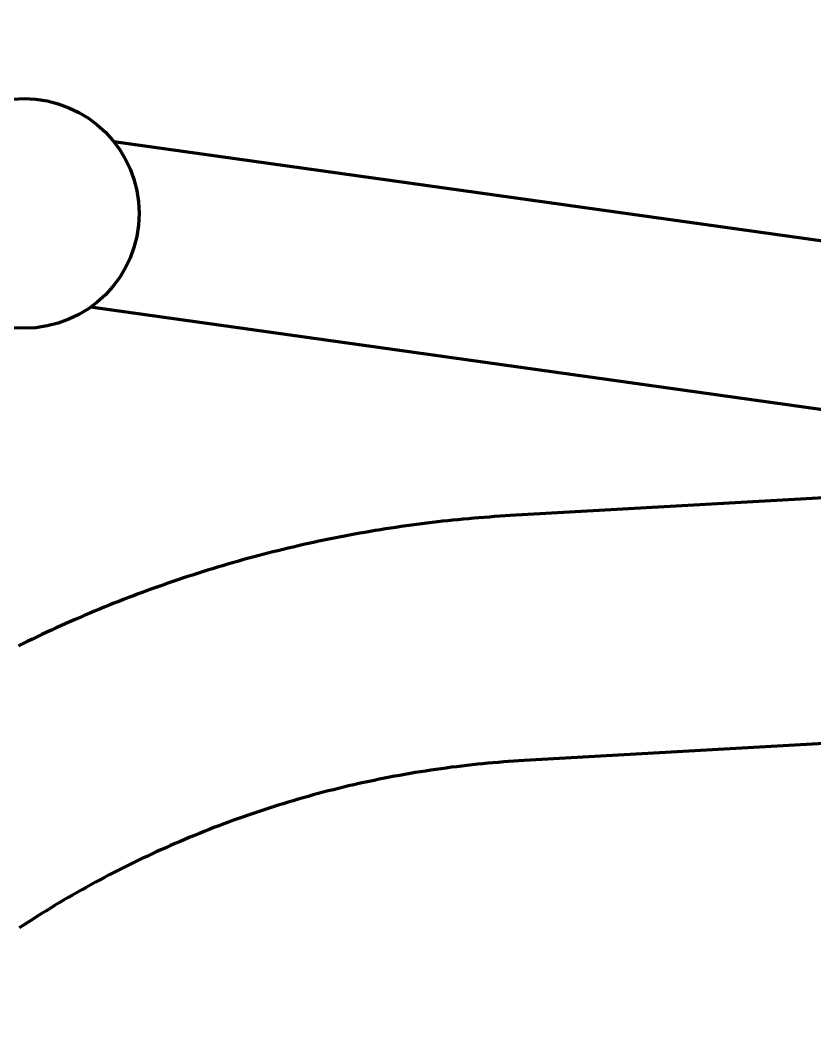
# Model space of a CAD drawing. Header units: millimetres. Extents: x 0 to 2382, y 0 to 420.
# Drawn here: x 275.98 to 283.59, y 305.92 to 315.6 of the extents above; entities that cross this region are included whole.
import ezdxf

# ---------------------------------------------------------------- set-up
doc = ezdxf.new("R2010")
doc.units = ezdxf.units.MM
doc.linetypes.add('IRAM-E-TRAZOS', pattern=[5, 4, -1])
for name, color, linetype, lineweight in [('01-VISIBLE', 7, 'CONTINUOUS', 70), ('02-OCULTA', 4, 'IRAM-E-TRAZOS', 35), ('08-FINA', 5, 'CONTINUOUS', 18)]:
    doc.layers.add(name, color=color, linetype=linetype, lineweight=lineweight)

msp = doc.modelspace()

# ---------------------------------------------------------------- linework, layer by layer
at = {"layer": '01-VISIBLE'}
for p, q in [((287.0603, 313.0021), (276.8805, 314.4328)), ((286.4125, 311.4774), (276.6578, 312.8484)), ((285.5022, 311.1263), (280.6756, 310.8509)), ((285.6361, 308.7801), (280.8095, 308.5047))]:
    msp.add_line(p, q, dxfattribs=at)
for points in [[(280.6756, 310.8509), (280.6257, 310.8479), (280.5757, 310.8448), (280.5258, 310.8414), (280.4759, 310.8378), (280.426, 310.834), (280.3761, 310.8301), (280.3262, 310.8259), (280.2764, 310.8215), (280.2265, 310.8169), (280.1767, 310.8121), (280.1269, 310.8071), (280.0771, 310.8018), (280.0274, 310.7964), (279.9777, 310.7908), (279.928, 310.785), (279.8783, 310.7789), (279.8286, 310.7727), (279.779, 310.7662), (279.7294, 310.7596), (279.6798, 310.7527), (279.6303, 310.7457), (279.5808, 310.7384), (279.5313, 310.7309), (279.4818, 310.7233), (279.4324, 310.7154), (279.383, 310.7073), (279.3337, 310.699), (279.2843, 310.6905), (279.2351, 310.6818), (279.1858, 310.6729), (279.1366, 310.6638), (279.0874, 310.6545), (279.0383, 310.645), (278.9892, 310.6353), (278.9401, 310.6254), (278.8911, 310.6153), (278.8422, 310.605), (278.7932, 310.5945), (278.7443, 310.5838), (278.6955, 310.5729), (278.6467, 310.5618), (278.598, 310.5504), (278.5493, 310.5389), (278.5006, 310.5272), (278.452, 310.5153), (278.4034, 310.5032), (278.3549, 310.4908), (278.3065, 310.4783), (278.2581, 310.4656), (278.2097, 310.4527), (278.1614, 310.4396), (278.1132, 310.4262), (278.065, 310.4127), (278.0169, 310.399), (277.9688, 310.3851), (277.9208, 310.371), (277.8728, 310.3567), (277.8249, 310.3422), (277.7771, 310.3274), (277.7293, 310.3125), (277.6816, 310.2974), (277.634, 310.2822), (277.5864, 310.2667), (277.5389, 310.251), (277.4914, 310.2351), (277.444, 310.219), (277.3967, 310.2027), (277.3494, 310.1863), (277.3022, 310.1696), (277.2551, 310.1527), (277.2081, 310.1357), (277.1611, 310.1184), (277.1142, 310.101), (277.0673, 310.0834), (277.0206, 310.0655), (276.9739, 310.0475), (276.9273, 310.0293), (276.8807, 310.0109), (276.8343, 309.9923), (276.7879, 309.9735), (276.7416, 309.9546), (276.6954, 309.9354), (276.6492, 309.916), (276.6031, 309.8965), (276.5571, 309.8767), (276.5112, 309.8568), (276.4654, 309.8367), (276.4197, 309.8164), (276.374, 309.7959), (276.3284, 309.7752), (276.283, 309.7544), (276.2376, 309.7333), (276.1922, 309.7121), (276.147, 309.6906), (276.1019, 309.669), (276.0568, 309.6472), (276.0119, 309.6252), (275.967, 309.6031)], [(280.8095, 308.5047), (280.7595, 308.5017), (280.7096, 308.4985), (280.6597, 308.495), (280.6098, 308.4912), (280.56, 308.4872), (280.5101, 308.483), (280.4603, 308.4785), (280.4105, 308.4737), (280.3607, 308.4687), (280.3109, 308.4634), (280.2612, 308.4579), (280.2115, 308.4521), (280.1619, 308.4461), (280.1122, 308.4398), (280.0626, 308.4333), (280.0131, 308.4265), (279.9635, 308.4194), (279.914, 308.4121), (279.8646, 308.4046), (279.8151, 308.3967), (279.7658, 308.3887), (279.7164, 308.3804), (279.6671, 308.3718), (279.6179, 308.363), (279.5687, 308.3539), (279.5195, 308.3446), (279.4704, 308.335), (279.4214, 308.3252), (279.3724, 308.3151), (279.3234, 308.3048), (279.2745, 308.2942), (279.2257, 308.2834), (279.1769, 308.2723), (279.1281, 308.261), (279.0795, 308.2494), (279.0309, 308.2376), (278.9823, 308.2256), (278.9338, 308.2132), (278.8854, 308.2007), (278.837, 308.1879), (278.7887, 308.1748), (278.7405, 308.1615), (278.6923, 308.1479), (278.6442, 308.1342), (278.5962, 308.1201), (278.5483, 308.1058), (278.5004, 308.0913), (278.4526, 308.0765), (278.4049, 308.0615), (278.3572, 308.0462), (278.3097, 308.0307), (278.2622, 308.015), (278.2148, 307.999), (278.1675, 307.9827), (278.1202, 307.9663), (278.0731, 307.9495), (278.026, 307.9326), (277.979, 307.9154), (277.9321, 307.8979), (277.8853, 307.8803), (277.8386, 307.8623), (277.792, 307.8442), (277.7455, 307.8258), (277.699, 307.8072), (277.6527, 307.7883), (277.6064, 307.7692), (277.5603, 307.7498), (277.5143, 307.7303), (277.4683, 307.7104), (277.4225, 307.6904), (277.3767, 307.6701), (277.3311, 307.6496), (277.2856, 307.6289), (277.2402, 307.6079), (277.1949, 307.5867), (277.1497, 307.5652), (277.1046, 307.5436), (277.0596, 307.5217), (277.0147, 307.4995), (276.97, 307.4772), (276.9253, 307.4546), (276.8808, 307.4318), (276.8364, 307.4087), (276.7921, 307.3854), (276.7479, 307.3619), (276.7039, 307.3382), (276.6599, 307.3143), (276.6161, 307.2901), (276.5725, 307.2657), (276.5289, 307.2411), (276.4855, 307.2163), (276.4422, 307.1912), (276.399, 307.1659), (276.3559, 307.1404), (276.313, 307.1147), (276.2703, 307.0888), (276.2276, 307.0626), (276.1851, 307.0362), (276.1427, 307.0096), (276.1005, 306.9828), (276.0584, 306.9558), (276.0164, 306.9286), (275.9746, 306.9011)]]:
    msp.add_lwpolyline(points, dxfattribs=at)
msp.add_circle((276.0215, 313.7456), 1.1, dxfattribs=at)
at = {"layer": '02-OCULTA'}
for p, q in [((289.2044, 312.7008), (276.8805, 314.4328)), ((288.9817, 311.1163), (276.6578, 312.8484))]:
    msp.add_line(p, q, dxfattribs=at)
msp.add_circle((276.0215, 313.7456), 1.1, dxfattribs=at)
msp.add_arc((276.0215, 313.7456), 1.1, -54.65824, 38.65824, dxfattribs=at)
msp.add_arc((276.0215, 313.7456), 1.1, -54.65824, 38.65824, dxfattribs=at)
at = {"layer": '08-FINA'}
msp.add_circle((283.2625, 309.7663), 18.4167, dxfattribs=at)

doc.saveas('drawing.dxf')
